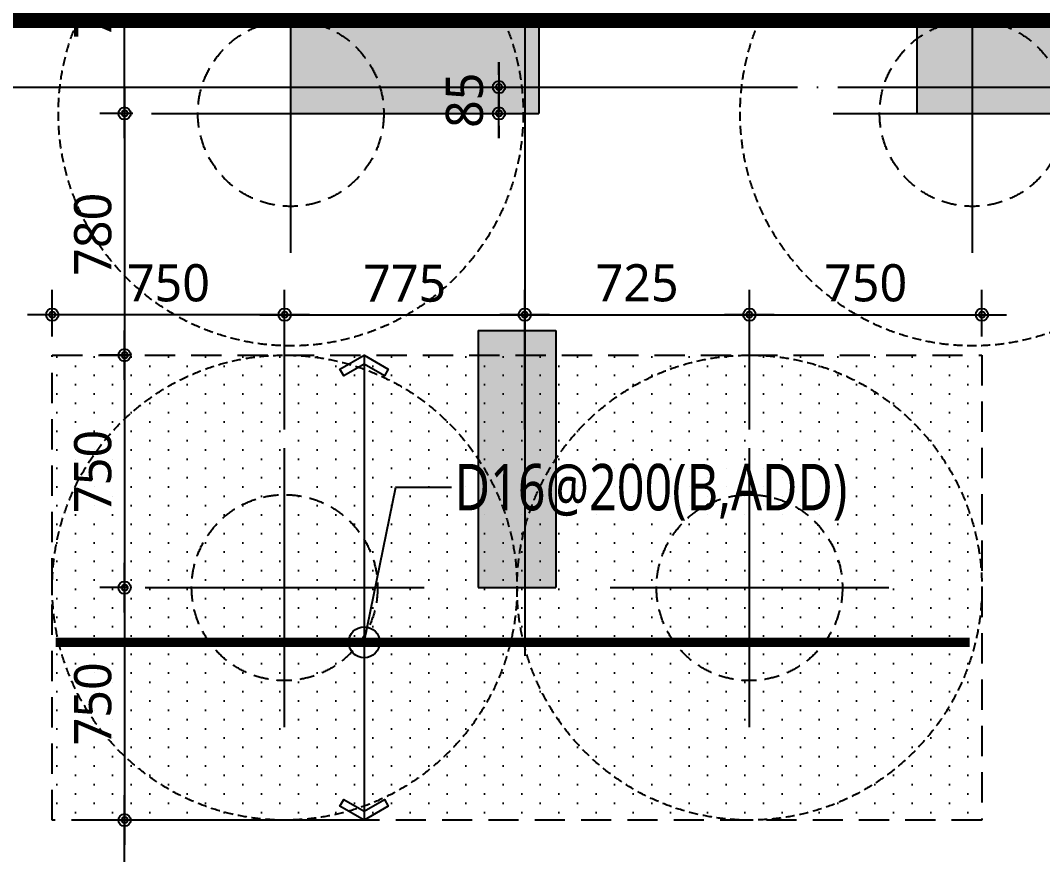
# Model space of a CAD drawing. Header units: millimetres. Extents: x 262481 to 2519995, y -394348 to 364571.
# Drawn here: x 547497 to 550795, y -67578 to -64887 of the extents above; entities that cross this region are included whole.
import ezdxf
from ezdxf.enums import TextEntityAlignment as Align
from ezdxf.xclip import XClip

# ---------------------------------------------------------------- set-up
doc = ezdxf.new("R2010")
doc.units = ezdxf.units.MM
doc.header["$LTSCALE"] = 65
doc.header["$XCLIPFRAME"] = 0
for name, pattern in [('HID', [2.5, 2, -0.5]), ('HID2', [7.5, 6, -1.5]), ('XS-기초$0$CEN', [62, 60, -1, 0, -1]), ('XS-기초$0$HID', [2.3, 1.5, -0.8])]:
    doc.linetypes.add(name, pattern=pattern)
doc.layers.get('Defpoints').update_dxf_attribs({"color": 145})
for name, color, linetype in [('BAR-B', 2, 'HID2'), ('DIM', 7, 'Continuous'), ('DOT', 3, 'Continuous'), ('LEADER', 7, 'Continuous'), ('T', 1, 'Continuous'), ('XS-기초$0$252', 252, 'Continuous'), ('XS-기초$0$CEN', 1, 'XS-기초$0$CEN'), ('XS-기초$0$PILE', 3, 'XS-기초$0$HID'), ('XS-기초$0$WALL', 11, 'Continuous'), ('XS-기초$0$보강구간', 6, 'XS-기초$0$HID'), ('철근변경선', 1, 'HID')]:
    doc.layers.add(name, color=color, linetype=linetype)
doc.layers.add('XS-기초$0$DEFPOINT', color=144, linetype='Continuous', plot=False)
doc.styles.add('맑은고딕', font='malgun.ttf')
doc.dimstyles.new('DIM_40', dxfattribs={"dimscale": 40, "dimtxt": 3, "dimasz": 1, "dimexe": 2, "dimexo": 1.5, "dimgap": 1, "dimtad": 1, "dimdec": 0, "dimzin": 0, "dimdsep": 46, "dimtxsty": '맑은고딕', "dimblk1": 'DIMDOT', "dimblk2": 'DIMDOT', "dimsah": 1, "dimcen": 0.09, "dimdle": 2, "dimclrd": 7, "dimclre": 7, "dimclrt": 6, "dimadec": 0, "dimazin": 0, "dimtfac": 1, "dimtdec": 0, "dimtix": 1, "dimtmove": 2, "dimatfit": 3, "dimldrblk": 'DIMDOT', "dimfxl": 0, "dimtolj": 1, "dimtzin": 0, "dimarcsym": 0})

# ---------------------------------------------------------------- blocks, each defined once
blk = doc.blocks.new('XS-기초$0$PILE-600')
at = {"layer": 'XS-기초$0$DEFPOINT', "color": 173, "linetype": 'XS-기초$0$HID', "ltscale": 0.3}
blk.add_circle((0, 0), 750, dxfattribs=at)
at = {"layer": 'XS-기초$0$PILE', "linetype": 'Continuous'}
for p, q in [((0, -450), (0, 450)), ((-450, 0), (450, 0))]:
    blk.add_line(p, q, dxfattribs=at)
at = {"layer": 'XS-기초$0$PILE', "ltscale": 0.5}
blk.add_circle((0, 0), 300, dxfattribs=at)
blk = doc.blocks.new('XS-기초$0$A$C762E058C')
at = {"layer": 'XS-기초$0$252'}
h = blk.add_hatch(color=256, dxfattribs=at)
h.dxf.hatch_style = 1
h.paths.add_polyline_path([(124805, -55785), (124805, -55985), (123925, -55985), (123925, -56285), (125305, -56285), (125305, -57445), (126255, -57445), (126255, -63825), (124900, -63825), (124900, -64125), (125200, -64125), (125200, -64625), (125700, -64625), (125700, -64125), (126255, -64125), (126255, -65410), (126505, -65410), (126505, -64125), (127860, -64125), (127860, -63825), (126505, -63825), (126505, -57445), (127455, -57445), (127455, -56285), (128835, -56285), (128835, -55985), (127155, -55985), (127155, -57145), (126380, -57145), (125605, -57145), (125605, -55985), (125605, -55785)])
h.paths.add_polyline_path([(106100, -55300), (105300, -55300), (105300, -55800), (106100, -55800)])
h.paths.add_polyline_path([(105600, -63900), (105800, -63900), (105800, -65410), (106100, -65410), (106100, -64125), (107400, -64125), (107400, -63825), (106100, -63825), (106100, -60730), (109280, -60730), (109280, -60480), (106100, -60480), (106100, -56285), (106915, -56285), (106915, -55985), (105800, -55985), (105800, -63100), (105600, -63100)])
h.paths.add_polyline_path([(133680, -63250), (133480, -63250), (133480, -55950), (133680, -55950), (133680, -55150), (133480, -55150), (133480, -54495), (133180, -54495), (133180, -55985), (132365, -55985), (132365, -56285), (133180, -56285), (133180, -60480), (130000, -60480), (130000, -60730), (133180, -60730), (133180, -63825), (131880, -63825), (131880, -64125), (133180, -64125), (133180, -65410), (133480, -65410), (133480, -64050), (133680, -64050)])
h.paths.add_polyline_path([(117700, -64625), (117700, -63825), (117200, -63825), (117200, -64625)], flags=17)
h.paths.add_polyline_path([(109700, -63825), (109200, -63825), (108910, -63825), (108910, -64125), (109200, -64125), (109200, -64625), (109700, -64625)])
h.paths.add_polyline_path([(124075, -54635), (124375, -54635), (124375, -46185), (117850, -46185), (117850, -45985), (117050, -45985), (117050, -46185), (116075, -46185), (116075, -46485), (116525, -46485), (116525, -49385), (116825, -49385), (116825, -46485), (121375, -46485), (121375, -49085), (117935, -49085), (117935, -49385), (121850, -49385), (121850, -49085), (121675, -49085), (121675, -46485), (124075, -46485), (124075, -49085), (123420, -49085), (123420, -49385), (124075, -49385), (124075, -51585), (123475, -51585), (123475, -51885), (124075, -51885), (124075, -54185), (119175, -54185), (119175, -51885), (119875, -51885), (119875, -51585), (118875, -51585), (118875, -54185), (116525, -54185), (116525, -54485), (124075, -54485)])
h.paths.add_polyline_path([(120965, -51885), (122285, -51885), (122285, -51585), (120965, -51585)], flags=17)
h.paths.add_polyline_path([(114725, -53185), (113725, -53185), (113725, -53885), (110505, -53885), (110505, -53185), (109505, -53185), (109505, -53885), (108085, -53885), (108085, -53185), (107085, -53185), (107085, -53885), (105800, -53885), (105800, -54185), (114725, -54185)])
h.paths.add_polyline_path([(113025, -65410), (112775, -65410), (112775, -64125), (111420, -64125), (111420, -63825), (112775, -63825), (112775, -57445), (111825, -57445), (111825, -56285), (110445, -56285), (110445, -55985), (112125, -55985), (112125, -57145), (112900, -57145), (113675, -57145), (113675, -55985), (115355, -55985), (115355, -56285), (113975, -56285), (113975, -57445), (113025, -57445), (113025, -63825), (114380, -63825), (114380, -64125), (113025, -64125)])
h.paths.add_polyline_path([(119765, -65410), (119515, -65410), (119515, -64125), (118400, -64125), (118400, -63825), (119515, -63825), (119515, -60730), (116520, -60730), (116520, -60480), (119515, -60480), (119515, -56285), (118885, -56285), (118885, -55985), (119640, -55985), (120395, -55985), (120395, -56285), (119765, -56285), (119765, -60480), (122760, -60480), (122760, -60730), (119765, -60730), (119765, -63825), (120880, -63825), (120880, -64125), (119765, -64125)])
h.paths.add_polyline_path([(122390, -64125), (122390, -63825), (122790, -63825), (122790, -64125)])
h.paths.add_polyline_path([(122510, -63125), (122760, -63125), (122760, -61590), (122510, -61590)], flags=17)
h.paths.add_polyline_path([(122510, -56985), (122760, -56985), (122760, -57815), (122510, -57815)], flags=17)
h.paths.add_polyline_path([(121905, -56285), (122705, -56285), (122705, -55985), (121905, -55985)])
h.paths.add_polyline_path([(130370, -64125), (130370, -63825), (129970, -63825), (129970, -64125)])
h.paths.add_polyline_path([(130250, -63125), (130000, -63125), (130000, -61590), (130250, -61590)])
h.paths.add_polyline_path([(130250, -56985), (130000, -56985), (130000, -57815), (130250, -57815)])
h.paths.add_polyline_path([(130855, -56285), (130055, -56285), (130055, -55985), (130855, -55985)], flags=17)
h.paths.add_polyline_path([(116890, -64125), (116890, -63825), (116490, -63825), (116490, -64125)])
h.paths.add_polyline_path([(116770, -63125), (116520, -63125), (116520, -61590), (116770, -61590)])
h.paths.add_polyline_path([(116770, -56985), (116520, -56985), (116520, -57815), (116770, -57815)])
h.paths.add_polyline_path([(117375, -56285), (116575, -56285), (116575, -55985), (117375, -55985)])
h.paths.add_polyline_path([(109030, -63125), (109280, -63125), (109280, -61590), (109030, -61590)], flags=17)
h.paths.add_polyline_path([(109030, -56985), (109280, -56985), (109280, -57815), (109030, -57815)], flags=17)
h.paths.add_polyline_path([(108425, -56285), (109225, -56285), (109225, -55985), (108425, -55985)])
h.paths.add_polyline_path([(125850, -47200), (125050, -47200), (125050, -47700), (125850, -47700)])
h.paths.add_polyline_path([(114725, -50300), (113725, -50300), (113725, -51300), (114725, -51300)])
h.paths.add_polyline_path([(110505, -50300), (109505, -50300), (109505, -51300), (110505, -51300)])
h.paths.add_polyline_path([(108085, -50300), (107085, -50300), (107085, -51300), (108085, -51300)])
h.paths.add_polyline_path([(110505, -45410), (109505, -45410), (109505, -44410), (110505, -44410)])
h.paths.add_polyline_path([(108085, -45410), (107085, -45410), (107085, -44410), (108085, -44410)])
h.paths.add_polyline_path([(110505, -48330), (109505, -48330), (109505, -47330), (110505, -47330), (110505, -47705), (113005, -47705), (113005, -46805), (114425, -46805), (114425, -45775), (114725, -45775), (114725, -47105), (113305, -47105), (113305, -47830), (113305, -48555), (114725, -48555), (114725, -49850), (114425, -49850), (114425, -48855), (113005, -48855), (113005, -47955), (110505, -47955)])
h.paths.add_polyline_path([(108085, -48330), (107085, -48330), (107085, -47955), (105800, -47955), (105800, -47705), (107085, -47705), (107085, -47330), (108085, -47330)])
h.paths.add_polyline_path([(113725, -44360), (113725, -44610), (113095, -44610), (113095, -44360)])
h.paths.add_polyline_path([(114425, -43755), (114425, -44555), (114725, -44555), (114725, -43755)])
h.paths.add_polyline_path([(133850, -47200), (133050, -47200), (133050, -47700), (133850, -47700)])
h.paths.add_polyline_path([(125850, -39100), (125050, -39100), (125050, -39600), (125850, -39600)])
h.paths.add_polyline_path([(117850, -39100), (117050, -39100), (117050, -39600), (117850, -39600)], flags=17)
h.paths.add_polyline_path([(117485, -34200), (117485, -34500), (118975, -34500), (118975, -36300), (116075, -36300), (116075, -36600), (119275, -36600), (119275, -29350), (105800, -29350), (105800, -29650), (107085, -29650), (107085, -30350), (108085, -30350), (108085, -29650), (109505, -29650), (109505, -30350), (110505, -30350), (110505, -29650), (114425, -29650), (114425, -30465), (114725, -30465), (114725, -29650), (116075, -29650), (116075, -35190), (116375, -35190), (116375, -29650), (118975, -29650), (118975, -34200)])
h.paths.add_polyline_path([(110505, -41290), (109505, -41290), (109505, -42290), (110505, -42290), (110505, -41915), (114425, -41915), (114425, -42545), (114725, -42545), (114725, -41790), (114725, -41035), (114425, -41035), (114425, -41665), (110505, -41665)])
h.paths.add_polyline_path([(108085, -41290), (107085, -41290), (107085, -41665), (105800, -41665), (105800, -41915), (107085, -41915), (107085, -42290), (108085, -42290)])
h.paths.add_polyline_path([(110505, -38170), (109505, -38170), (109505, -39170), (110505, -39170)])
h.paths.add_polyline_path([(108085, -38170), (107085, -38170), (107085, -39170), (108085, -39170)])
h.paths.add_polyline_path([(110505, -36250), (109505, -36250), (109505, -35250), (110505, -35250), (110505, -35625), (113005, -35625), (113005, -34725), (114425, -34725), (114425, -33695), (114725, -33695), (114725, -35025), (113305, -35025), (113305, -35750), (113305, -36475), (114725, -36475), (114725, -37805), (114425, -37805), (114425, -36775), (113005, -36775), (113005, -35875), (110505, -35875)])
h.paths.add_polyline_path([(108085, -36250), (107085, -36250), (107085, -35875), (105800, -35875), (105800, -35625), (107085, -35625), (107085, -35250), (108085, -35250)])
h.paths.add_polyline_path([(110505, -33330), (109505, -33330), (109505, -32330), (110505, -32330)], flags=17)
h.paths.add_polyline_path([(108085, -33330), (107085, -33330), (107085, -32330), (108085, -32330)], flags=17)
h.paths.add_polyline_path([(113725, -39220), (113725, -38970), (113095, -38970), (113095, -39220)])
h.paths.add_polyline_path([(114425, -39825), (114425, -39025), (114725, -39025), (114725, -39825)])
h.paths.add_polyline_path([(113725, -32280), (113725, -32530), (113095, -32530), (113095, -32280)], flags=17)
h.paths.add_polyline_path([(114425, -31675), (114425, -32475), (114725, -32475), (114725, -31675)], flags=17)
edge = h.paths.add_edge_path()
edge.add_line((121375, -49385), (121850, -49385))
edge.add_line((116075, -34200), (116075, -34500))
blk = doc.blocks.new('XS-기초')
at = {"layer": 'XS-기초$0$CEN'}
for p, q in [((227490, 142315), (227490, 140265.3)), ((224470, 142100), (231210, 142100))]:
    blk.add_line(p, q, dxfattribs=at)
at = {"layer": 'XS-기초$0$WALL'}
for p, q in [((226735, 142015), (226735, 142315)), ((226735, 142315), (227535, 142315)), ((227535, 142315), (227535, 142015)), ((228755, 142315), (228755, 142015)), ((228755, 142315), (230435, 142315)), ((226735, 142015), (227535, 142015)), ((228755, 142015), (230135, 142015)), ((227340, 141315), (227340, 140485)), ((227340, 141315), (227590, 141315)), ((227590, 141315), (227590, 140485)), ((227340, 140485), (227590, 140485))]:
    blk.add_line(p, q, dxfattribs=at)
at = {"layer": 'XS-기초$0$보강구간'}
blk.add_lwpolyline([(228965, 139735), (225965, 139735), (225965, 141235), (228965, 141235)], close=True, dxfattribs=at)
at = {"layer": 'XS-기초$0$252'}
blk.add_blockref('XS-기초$0$A$C762E058C', (118310, 198300), dxfattribs=at)
at = {"layer": 'XS-기초$0$PILE'}
for p in [(226735, 142015), (228935, 142015), (226715, 140485), (228215, 140485)]:
    blk.add_blockref('XS-기초$0$PILE-600', p, dxfattribs=at)
blk = doc.blocks.new('DIMDOT')
at = {"layer": 'DIM', "linetype": 'Continuous'}
blk.add_line((-2, 0), (2, 0), dxfattribs=at)
for radius in [0.5, 0.25]:
    blk.add_circle((0, 0), radius, dxfattribs=at)
blk = doc.blocks.new('*D377')
at = {"layer": 'Defpoints', "color": 0, "linetype": 'Continuous', "transparency": 16777216}
for p in [(547909.1, -65966.6), (547832.8, -66716.6), (547899.3, -66716.6)]:
    blk.add_point(p, dxfattribs=at)
at = {"layer": 'DIM', "color": 7, "linetype": 'Continuous', "lineweight": -2, "transparency": 16777216}
for p, q in [((547849.1, -65966.6), (547752.8, -65966.6)), ((547832.8, -66006.6), (547832.8, -66676.6)), ((547839.3, -66716.6), (547752.8, -66716.6))]:
    blk.add_line(p, q, dxfattribs=at)
at = {"layer": 'DIM', "color": 7, "linetype": 'Continuous', "lineweight": -2, "transparency": 16777216, "xscale": 40, "yscale": 40, "zscale": 40}
for p, rotation in [((547832.8, -65966.6), 90), ((547832.8, -66716.6), 270)]:
    blk.add_blockref('DIMDOT', p, dxfattribs=dict(at, rotation=rotation))
at = {"layer": 'DIM', "color": 6, "linetype": 'Continuous', "transparency": 16777216, "insert": (547730.8, -66341.6), "char_height": 120, "attachment_point": 5, "rotation": 90, "style": '맑은고딕'}
blk.add_mtext('\\A1;750', dxfattribs=at)
blk = doc.blocks.new('*D378')
at = {"layer": 'Defpoints', "color": 0, "linetype": 'Continuous', "transparency": 16777216}
for p in [(547899.3, -66716.6), (547832.8, -67466.6), (547899.3, -67466.6)]:
    blk.add_point(p, dxfattribs=at)
at = {"layer": 'DIM', "color": 7, "linetype": 'Continuous', "lineweight": -2, "transparency": 16777216}
for p, q in [((547839.3, -66716.6), (547752.8, -66716.6)), ((547832.8, -66756.6), (547832.8, -67426.6)), ((547839.3, -67466.6), (547752.8, -67466.6))]:
    blk.add_line(p, q, dxfattribs=at)
at = {"layer": 'DIM', "color": 7, "linetype": 'Continuous', "lineweight": -2, "transparency": 16777216, "xscale": 40, "yscale": 40, "zscale": 40}
for p, rotation in [((547832.8, -66716.6), 90), ((547832.8, -67466.6), 270)]:
    blk.add_blockref('DIMDOT', p, dxfattribs=dict(at, rotation=rotation))
at = {"layer": 'DIM', "color": 6, "linetype": 'Continuous', "transparency": 16777216, "insert": (547730.8, -67091.6), "char_height": 120, "attachment_point": 5, "rotation": 90, "style": '맑은고딕'}
blk.add_mtext('\\A1;750', dxfattribs=at)
blk = doc.blocks.new('*D379')
at = {"layer": 'Defpoints', "color": 0, "linetype": 'Continuous', "transparency": 16777216}
for p in [(547832.8, -64436.6), (547919.3, -64436.6), (547919.3, -65186.6)]:
    blk.add_point(p, dxfattribs=at)
at = {"layer": 'DIM', "color": 7, "linetype": 'Continuous', "lineweight": -2, "transparency": 16777216}
for p, q in [((547859.3, -64436.6), (547752.8, -64436.6)), ((547832.8, -65146.6), (547832.8, -64476.6)), ((547859.3, -65186.6), (547752.8, -65186.6))]:
    blk.add_line(p, q, dxfattribs=at)
at = {"layer": 'DIM', "color": 7, "linetype": 'Continuous', "lineweight": -2, "transparency": 16777216, "xscale": 40, "yscale": 40, "zscale": 40}
for p, rotation in [((547832.8, -64436.6), 90), ((547832.8, -65186.6), 270)]:
    blk.add_blockref('DIMDOT', p, dxfattribs=dict(at, rotation=rotation))
at = {"layer": 'DIM', "color": 6, "linetype": 'Continuous', "transparency": 16777216, "insert": (547730.8, -64811.6), "char_height": 120, "attachment_point": 5, "rotation": 90, "style": '맑은고딕'}
blk.add_mtext('\\A1;750', dxfattribs=at)
blk = doc.blocks.new('*D380')
at = {"layer": 'Defpoints', "color": 0, "linetype": 'Continuous', "transparency": 16777216}
for p in [(548819.3, -65101.6), (549040.9, -65101.6), (548819.3, -65186.6)]:
    blk.add_point(p, dxfattribs=at)
at = {"layer": 'DIM', "color": 7, "linetype": 'Continuous', "lineweight": -2, "transparency": 16777216}
for p, q in [((549040.9, -65061.6), (549040.9, -65021.6)), ((548879.3, -65101.6), (549120.9, -65101.6)), ((549040.9, -65186.6), (549040.9, -65101.6)), ((548879.3, -65186.6), (549120.9, -65186.6)), ((549040.9, -65226.6), (549040.9, -65266.6))]:
    blk.add_line(p, q, dxfattribs=at)
at = {"layer": 'DIM', "color": 7, "linetype": 'Continuous', "lineweight": -2, "transparency": 16777216, "xscale": 40, "yscale": 40, "zscale": 40}
for p, rotation in [((549040.9, -65101.6), 270), ((549040.9, -65186.6), 90)]:
    blk.add_blockref('DIMDOT', p, dxfattribs=dict(at, rotation=rotation))
at = {"layer": 'DIM', "color": 6, "linetype": 'Continuous', "transparency": 16777216, "insert": (548930.2, -65144.1), "char_height": 120, "attachment_point": 5, "rotation": 90, "style": '맑은고딕'}
blk.add_mtext('\\A1;85', dxfattribs=at)
blk = doc.blocks.new('*D381')
at = {"layer": 'Defpoints', "color": 0, "linetype": 'Continuous', "transparency": 16777216}
for p in [(547909.5, -65186.6), (547832.8, -65966.6), (547899.3, -65966.6)]:
    blk.add_point(p, dxfattribs=at)
at = {"layer": 'DIM', "color": 7, "linetype": 'Continuous', "lineweight": -2, "transparency": 16777216}
for p, q in [((547849.5, -65186.6), (547752.8, -65186.6)), ((547832.8, -65226.6), (547832.8, -65926.6)), ((547839.3, -65966.6), (547752.8, -65966.6))]:
    blk.add_line(p, q, dxfattribs=at)
at = {"layer": 'DIM', "color": 7, "linetype": 'Continuous', "lineweight": -2, "transparency": 16777216, "xscale": 40, "yscale": 40, "zscale": 40}
for p, rotation in [((547832.8, -65186.6), 90), ((547832.8, -65966.6), 270)]:
    blk.add_blockref('DIMDOT', p, dxfattribs=dict(at, rotation=rotation))
at = {"layer": 'DIM', "color": 6, "linetype": 'Continuous', "transparency": 16777216, "insert": (547730.8, -65576.6), "char_height": 120, "attachment_point": 5, "rotation": 90, "style": '맑은고딕'}
blk.add_mtext('\\A1;780', dxfattribs=at)
blk = doc.blocks.new('*D388')
at = {"layer": 'Defpoints', "color": 0, "linetype": 'Continuous', "transparency": 16777216}
for p in [(547832.8, -67466.6), (548624.3, -67466.6), (548754.3, -68006.6)]:
    blk.add_point(p, dxfattribs=at)
at = {"layer": 'DIM', "color": 7, "linetype": 'Continuous', "lineweight": -2, "transparency": 16777216}
for p, q in [((548564.3, -67466.6), (547752.8, -67466.6)), ((547832.8, -67966.6), (547832.8, -67506.6)), ((548694.3, -68006.6), (547752.8, -68006.6))]:
    blk.add_line(p, q, dxfattribs=at)
at = {"layer": 'DIM', "color": 7, "linetype": 'Continuous', "lineweight": -2, "transparency": 16777216, "xscale": 40, "yscale": 40, "zscale": 40}
for p, rotation in [((547832.8, -67466.6), 90), ((547832.8, -68006.6), 270)]:
    blk.add_blockref('DIMDOT', p, dxfattribs=dict(at, rotation=rotation))
at = {"layer": 'DIM', "color": 6, "linetype": 'Continuous', "transparency": 16777216, "insert": (547730.8, -67736.6), "char_height": 120, "attachment_point": 5, "rotation": 90, "style": '맑은고딕'}
blk.add_mtext('\\A1;540', dxfattribs=at)
blk = doc.blocks.new('*D393')
at = {"layer": 'Defpoints', "color": 0, "linetype": 'Continuous', "transparency": 16777216}
for p in [(549124.3, -65835.9), (548349.3, -66266.6), (549124.3, -66266.6)]:
    blk.add_point(p, dxfattribs=at)
at = {"layer": 'DIM', "color": 7, "linetype": 'Continuous', "lineweight": -2, "transparency": 16777216}
for p, q in [((548349.3, -66206.6), (548349.3, -65755.9)), ((549124.3, -66206.6), (549124.3, -65755.9)), ((548389.3, -65835.9), (549084.3, -65835.9))]:
    blk.add_line(p, q, dxfattribs=at)
at = {"layer": 'DIM', "color": 7, "linetype": 'Continuous', "lineweight": -2, "transparency": 16777216, "xscale": 40, "yscale": 40, "zscale": 40, "rotation": 180}
blk.add_blockref('DIMDOT', (548349.3, -65835.9), dxfattribs=at)
at = {"layer": 'DIM', "color": 7, "linetype": 'Continuous', "lineweight": -2, "transparency": 16777216, "xscale": 40, "yscale": 40, "zscale": 40}
blk.add_blockref('DIMDOT', (549124.3, -65835.9), dxfattribs=at)
at = {"layer": 'DIM', "color": 6, "linetype": 'Continuous', "transparency": 16777216, "insert": (548736.8, -65734.9), "char_height": 120, "attachment_point": 5, "style": '맑은고딕'}
blk.add_mtext('\\A1;775', dxfattribs=at)
blk = doc.blocks.new('*D394')
at = {"layer": 'Defpoints', "color": 0, "linetype": 'Continuous', "transparency": 16777216}
for p in [(547599.3, -65835.9), (547599.3, -65966.6), (548349.3, -66266.6)]:
    blk.add_point(p, dxfattribs=at)
at = {"layer": 'DIM', "color": 7, "linetype": 'Continuous', "lineweight": -2, "transparency": 16777216}
for p, q in [((547599.3, -65906.6), (547599.3, -65755.9)), ((548349.3, -66206.6), (548349.3, -65755.9)), ((548309.3, -65835.9), (547639.3, -65835.9))]:
    blk.add_line(p, q, dxfattribs=at)
at = {"layer": 'DIM', "color": 7, "linetype": 'Continuous', "lineweight": -2, "transparency": 16777216, "xscale": 40, "yscale": 40, "zscale": 40, "rotation": 180}
blk.add_blockref('DIMDOT', (547599.3, -65835.9), dxfattribs=at)
at = {"layer": 'DIM', "color": 7, "linetype": 'Continuous', "lineweight": -2, "transparency": 16777216, "xscale": 40, "yscale": 40, "zscale": 40}
blk.add_blockref('DIMDOT', (548349.3, -65835.9), dxfattribs=at)
at = {"layer": 'DIM', "color": 6, "linetype": 'Continuous', "transparency": 16777216, "insert": (547974.3, -65733.9), "char_height": 120, "attachment_point": 5, "style": '맑은고딕'}
blk.add_mtext('\\A1;750', dxfattribs=at)
blk = doc.blocks.new('*D395')
at = {"layer": 'Defpoints', "color": 0, "linetype": 'Continuous', "transparency": 16777216}
for p in [(549849.3, -65835.9), (549124.3, -66266.6), (549849.3, -66266.6)]:
    blk.add_point(p, dxfattribs=at)
at = {"layer": 'DIM', "color": 7, "linetype": 'Continuous', "lineweight": -2, "transparency": 16777216}
for p, q in [((549124.3, -66206.6), (549124.3, -65755.9)), ((549849.3, -66206.6), (549849.3, -65755.9)), ((549164.3, -65835.9), (549809.3, -65835.9))]:
    blk.add_line(p, q, dxfattribs=at)
at = {"layer": 'DIM', "color": 7, "linetype": 'Continuous', "lineweight": -2, "transparency": 16777216, "xscale": 40, "yscale": 40, "zscale": 40, "rotation": 180}
blk.add_blockref('DIMDOT', (549124.3, -65835.9), dxfattribs=at)
at = {"layer": 'DIM', "color": 7, "linetype": 'Continuous', "lineweight": -2, "transparency": 16777216, "xscale": 40, "yscale": 40, "zscale": 40}
blk.add_blockref('DIMDOT', (549849.3, -65835.9), dxfattribs=at)
at = {"layer": 'DIM', "color": 6, "linetype": 'Continuous', "transparency": 16777216, "insert": (549486.8, -65733.9), "char_height": 120, "attachment_point": 5, "style": '맑은고딕'}
blk.add_mtext('\\A1;725', dxfattribs=at)
blk = doc.blocks.new('*D396')
at = {"layer": 'Defpoints', "color": 0, "linetype": 'Continuous', "transparency": 16777216}
for p in [(550599.3, -65835.9), (550599.3, -65966.6), (549849.3, -66266.6)]:
    blk.add_point(p, dxfattribs=at)
at = {"layer": 'DIM', "color": 7, "linetype": 'Continuous', "lineweight": -2, "transparency": 16777216}
for p, q in [((549849.3, -66206.6), (549849.3, -65755.9)), ((550599.3, -65906.6), (550599.3, -65755.9)), ((549889.3, -65835.9), (550559.3, -65835.9))]:
    blk.add_line(p, q, dxfattribs=at)
at = {"layer": 'DIM', "color": 7, "linetype": 'Continuous', "lineweight": -2, "transparency": 16777216, "xscale": 40, "yscale": 40, "zscale": 40, "rotation": 180}
blk.add_blockref('DIMDOT', (549849.3, -65835.9), dxfattribs=at)
at = {"layer": 'DIM', "color": 7, "linetype": 'Continuous', "lineweight": -2, "transparency": 16777216, "xscale": 40, "yscale": 40, "zscale": 40}
blk.add_blockref('DIMDOT', (550599.3, -65835.9), dxfattribs=at)
at = {"layer": 'DIM', "color": 6, "linetype": 'Continuous', "transparency": 16777216, "insert": (550224.3, -65733.9), "char_height": 120, "attachment_point": 5, "style": '맑은고딕'}
blk.add_mtext('\\A1;750', dxfattribs=at)
blk = doc.blocks.new('*D990')
at = {"layer": 'Defpoints', "color": 0, "linetype": 'Continuous', "transparency": 16777216}
for p in [(546644.3, -64634.4), (546644.3, -65186.6), (548369.3, -65186.6)]:
    blk.add_point(p, dxfattribs=at)
at = {"layer": 'DIM', "color": 7, "linetype": 'Continuous', "lineweight": -2, "transparency": 16777216}
for p, q in [((546644.3, -65126.6), (546644.3, -64554.4)), ((548369.3, -65126.6), (548369.3, -64554.4)), ((548329.3, -64634.4), (546684.3, -64634.4))]:
    blk.add_line(p, q, dxfattribs=at)
at = {"layer": 'DIM', "color": 7, "linetype": 'Continuous', "lineweight": -2, "transparency": 16777216, "xscale": 40, "yscale": 40, "zscale": 40, "rotation": 180}
blk.add_blockref('DIMDOT', (546644.3, -64634.4), dxfattribs=at)
at = {"layer": 'DIM', "color": 7, "linetype": 'Continuous', "lineweight": -2, "transparency": 16777216, "xscale": 40, "yscale": 40, "zscale": 40}
blk.add_blockref('DIMDOT', (548369.3, -64634.4), dxfattribs=at)
at = {"layer": 'DIM', "color": 6, "linetype": 'Continuous', "transparency": 16777216, "insert": (547506.8, -64532), "char_height": 120, "attachment_point": 5, "style": '맑은고딕'}
blk.add_mtext('\\A1;1725', dxfattribs=at)

msp = doc.modelspace()

# ---------------------------------------------------------------- hatches: boundary and pattern name
at = {"layer": 'DOT'}
h = msp.add_hatch(dxfattribs=at)
h.set_pattern_fill('DOTS', color=256, scale=60, angle=-90, style=0)
h.set_pattern_definition([(270, (384414.29, -295831.65), (60, -30), [0, -60])])
h.paths.add_polyline_path([(550599.3, -67466.6), (547599.3, -67466.6), (547599.3, -65966.6), (550599.3, -65966.6)])

# ---------------------------------------------------------------- linework, layer by layer
at = {"layer": 'BAR-B', "const_width": 30}
msp.add_lwpolyline([(547610.1, -66892.9), (550560.1, -66892.9)], dxfattribs=at)
at = {"layer": 'LEADER'}
for points in [[(548605.5, -65966.6), (548683.5, -66011.2), (548671.1, -66032.9), (548605.5, -65995.4), (548540, -66032.9), (548527.4, -66011.3), (548605.5, -65966.6), (548605.5, -67466.6), (548527.4, -67422), (548540, -67400.4), (548605.5, -67437.9), (548671.1, -67400.4), (548683.5, -67422.1), (548605.5, -67466.6)], [(548606.3, -66892.9), (548708.2, -66392.4), (548888.3, -66392.4)]]:
    msp.add_lwpolyline(points, dxfattribs=at)
msp.add_circle((548606.3, -66892.9), 50, dxfattribs=at)
at = {"layer": '철근변경선', "ltscale": 2, "const_width": 50}
msp.add_lwpolyline([(542694.8, -64886), (557069.3, -64886), (557069.3, -65136), (566069.3, -65136), (566069.3, -64286)], dxfattribs=at)

# ---------------------------------------------------------------- block references
ref = msp.add_blockref('XS-기초', (321634.3, -207201.6))
XClip(ref).set_block_clipping_path([(221470.0000000022, 130890.0000000024), (254429.9999999936, 145455.0000000008)])

# ---------------------------------------------------------------- texts
at = {"layer": 'T', "style": '맑은고딕', "width": 0.8}
msp.add_text('D16@200(B,ADD)', height=150, dxfattribs=at).set_placement((548898.3, -66392.4), align=Align.MIDDLE_LEFT)

# ---------------------------------------------------------------- dimensions: what is measured, and where the dimension line sits
at = {"layer": 'DIM', "linetype": 'Continuous'}
for base, p1, p2, picture, middle in [((547832.8, -64436.6), (547919.3, -65186.6), (547919.3, -64436.6), '*D379', (547730.8, -64811.6)), ((547832.8, -65966.6), (547909.5, -65186.6), (547899.3, -65966.6), '*D381', (547730.8, -65576.6)), ((547832.8, -66716.6), (547909.1, -65966.6), (547899.3, -66716.6), '*D377', (547730.8, -66341.6)), ((547832.8, -67466.6), (547899.3, -66716.6), (547899.3, -67466.6), '*D378', (547730.8, -67091.6)), ((547832.8, -67466.6), (548754.3, -68006.6), (548624.3, -67466.6), '*D388', (547730.8, -67736.6))]:
    dim = msp.add_linear_dim(base=base, p1=p1, p2=p2, angle=90, dimstyle='DIM_40', override={"dimtix": 1, "dimatfit": 3}, dxfattribs=at)
    dim.commit()
    dim.dimension.update_dxf_attribs({"geometry": picture, "text_midpoint": middle})
dim = msp.add_aligned_dim(p1=(548369.3, -65186.6), p2=(546644.3, -65186.6), distance=-552.3, dimstyle='DIM_40', override={"dimtix": 1, "dimatfit": 3}, dxfattribs=at)
dim.commit()
dim.dimension.update_dxf_attribs({"geometry": '*D990', "text_midpoint": (547506.8, -64532)})
dim = msp.add_linear_dim(base=(549040.9, -65101.6), p1=(548819.3, -65186.6), p2=(548819.3, -65101.6), angle=90, dimstyle='DIM_40', override={"dimtix": 1, "dimatfit": 3}, dxfattribs=at)
dim.commit()
dim.dimension.update_dxf_attribs({"geometry": '*D380', "text_midpoint": (548930.2, -65144.1), "dimtype": 160})
for base, p1, p2, picture, middle in [((547599.3, -65835.9), (548349.3, -66266.6), (547599.3, -65966.6), '*D394', (547974.3, -65733.9)), ((549124.3, -65835.9), (548349.3, -66266.6), (549124.3, -66266.6), '*D393', (548736.8, -65734.9)), ((549849.3, -65835.9), (549124.3, -66266.6), (549849.3, -66266.6), '*D395', (549486.8, -65733.9)), ((550599.3, -65835.9), (549849.3, -66266.6), (550599.3, -65966.6), '*D396', (550224.3, -65733.9))]:
    dim = msp.add_linear_dim(base=base, p1=p1, p2=p2, dimstyle='DIM_40', override={"dimtix": 1, "dimatfit": 3}, dxfattribs=at)
    dim.commit()
    dim.dimension.update_dxf_attribs({"geometry": picture, "text_midpoint": middle})

doc.saveas('drawing.dxf')
